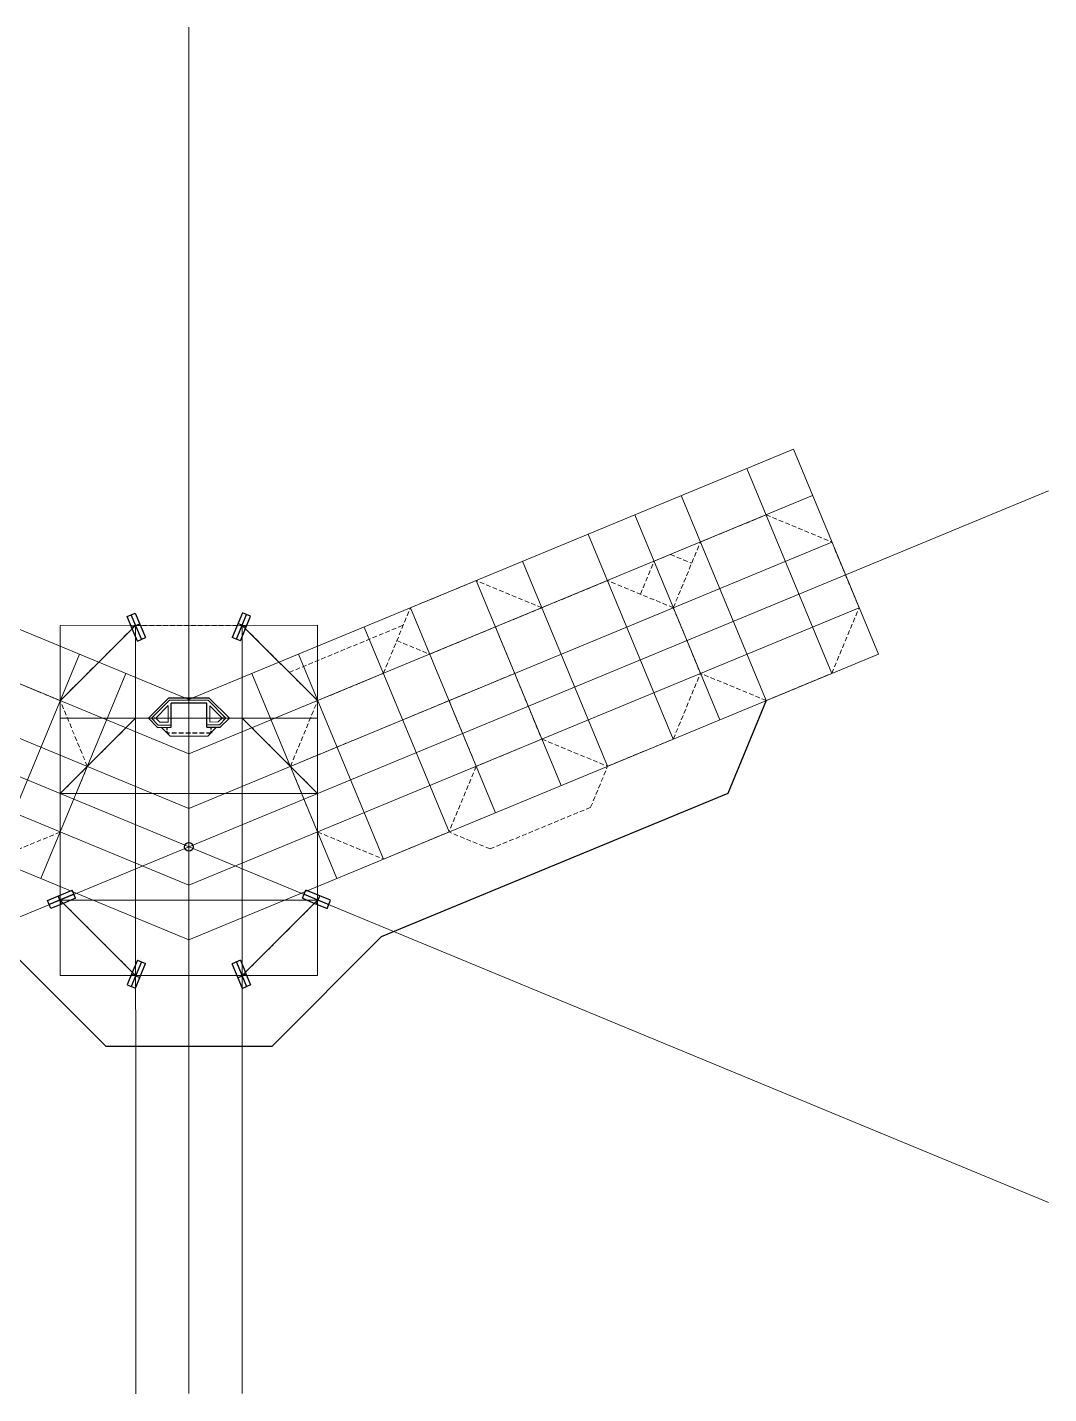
# Model space of a CAD drawing. Header units: inches. Extents: x 2775 to 35778, y 1675 to 10350.
# Drawn here: x 15905 to 17284, y 3978 to 5824 of the extents above; entities that cross this region are included whole.
import ezdxf

# ---------------------------------------------------------------- set-up
doc = ezdxf.new("R2010")
doc.units = ezdxf.units.IN
doc.header["$LTSCALE"] = 0.5
doc.header["$MEASUREMENT"] = 0
doc.linetypes.add('CENTER', pattern=[2, 1.25, -0.25, 0.25, -0.25])
doc.linetypes.add('HIDDEN', pattern=[0.375, 0.25, -0.125])
for name, color, linetype, lineweight in [('BALCONY', 3, 'CONTINUOUS', 30), ('GRID', 1, 'CENTER', 20), ('LAYOUT', 6, 'CONTINUOUS', 9), ('WALLS', 4, 'HIDDEN', 9)]:
    doc.layers.add(name, color=color, linetype=linetype, lineweight=lineweight)
doc.layers.add('LLMASONRY', color=12, linetype='CONTINUOUS')
doc.layers.add('LLWALLS', color=5, linetype='CONTINUOUS')

msp = doc.modelspace()

# ---------------------------------------------------------------- linework, layer by layer
at = {"layer": 'BALCONY', "color": 3, "ltscale": 50}
for p, q in [((16059.1381, 4997.4358), (16045.3146, 5030.6826)), ((16187.2751, 4997.6941), (16200.9644, 5030.9964)), ((16045.7916, 5014.0281), (16056.818, 5018.5975)), ((16200.5545, 5014.3401), (16189.5098, 5018.865)), ((16902.908, 4914.6976), (16850.9737, 4789.2591)), ((15967.8835, 4653.0378), (15934.6297, 4639.2313)), ((16278.8097, 4653.0187), (16312.1189, 4639.3463)), ((15951.2844, 4639.6998), (15946.7206, 4650.7285)), ((16295.4624, 4639.7477), (16299.9817, 4650.7947)), ((15863.4034, 4595.2734), (16011.4969, 4447.2281)), ((16235.026, 4447.2645), (16383.0716, 4595.3583)), ((16059.209, 4561.6956), (16045.3964, 4528.4443)), ((16187.3461, 4561.479), (16201.0463, 4528.1812)), ((16045.868, 4545.0989), (16056.8958, 4540.5332)), ((16200.631, 4544.8374), (16189.5878, 4540.3089)), ((16235.026, 4447.2645), (16011.4969, 4447.2281))]:
    msp.add_line(p, q, dxfattribs=at)
at = {"layer": 'BALCONY', "color": 3, "ltscale": 150}
msp.add_line((16850.9737, 4789.2591), (16383.0716, 4595.3583), dxfattribs=at)
at = {"layer": 'GRID', "color": 6, "linetype": 'Continuous', "lineweight": 30, "ltscale": 50}
msp.add_circle((16123.1845, 4717.0566), 6.0001, dxfattribs=at)
at = {"layer": 'LAYOUT', "color": 1, "ltscale": 150}
for p, q in [((16123.3377, 3978.2752), (16123.0371, 5824.2973)), ((17284.3547, 4236.3324), (14187.7022, 5518.4168)), ((17284.3542, 5198.25), (14771.0221, 4156.7136))]:
    msp.add_line(p, q, dxfattribs=at)
at = {"layer": 'LAYOUT', "ltscale": 150}
for p, q in [((16123.185, 4916.0565), (14806.7778, 5461.079)), ((16123.2378, 4591.5987), (14143.359, 5411.3134)), ((16123.197, 4842.5405), (14780.7859, 5398.3291)), ((16123.2089, 4769.0244), (14754.7941, 5335.5792)), ((16123.2259, 4665.1147), (14718.0565, 5246.8867)), ((16939.598, 5254.3819), (16123.185, 4916.0566)), ((16965.6001, 5191.6362), (16123.197, 4842.5405)), ((16991.6021, 5128.8906), (16123.2089, 4769.0244)), ((17028.3542, 5040.2041), (16123.2259, 4665.1147)), ((17054.3563, 4977.4585), (16123.2378, 4591.5987))]:
    msp.add_line(p, q, dxfattribs=at)
at = {"layer": 'LAYOUT', "linetype": 'Continuous', "ltscale": 50}
msp.add_line((16939.598, 5254.3819), (17054.3563, 4977.4585), dxfattribs=at)
at = {"layer": 'LAYOUT', "ltscale": 50}
for p, q in [((16876.8361, 5228.3731), (16991.5945, 4951.4497)), ((16788.1497, 5191.621), (16902.908, 4914.6976)), ((16725.3879, 5165.6122), (16840.1462, 4888.6888)), ((16662.626, 5139.6034), (16777.3844, 4862.68)), ((16573.9396, 5102.8514), (16688.6979, 4825.9279)), ((16511.1778, 5076.8426), (16625.9361, 4799.9192)), ((16422.4913, 5040.0905), (16537.2497, 4763.1671)), ((16359.7295, 5014.0817), (16474.4879, 4737.1583)), ((15860.6388, 4700.3206), (15975.307, 4977.2814)), ((16271.0431, 4977.3296), (16385.8014, 4700.4062)), ((15923.4091, 4674.3323), (16038.0772, 4951.2931)), ((16208.2812, 4951.3208), (16323.0396, 4674.3974))]:
    msp.add_line(p, q, dxfattribs=at)
at = {"layer": 'LAYOUT', "color": 2, "ltscale": 50}
for p, q in [((15949.3858, 4543.218), (15949.3088, 5015.8777)), ((16051.1687, 5016.3073), (15949.3253, 4914.5273)), ((15949.3454, 5016.2907), (16296.9921, 5016.3473)), ((16297.0452, 4914.584), (16195.1687, 5016.3308)), ((16297.0284, 5016.3473), (16297.1054, 4543.2746)), ((16051.1891, 4890.8811), (15949.3457, 4789.0564)), ((15949.3659, 4890.8079), (16297.0125, 4890.9778)), ((16297.0654, 4789.113), (16195.189, 4890.9045)), ((15949.3457, 4789.0564), (16297.0654, 4789.113)), ((15949.3692, 4645.0261), (16297.0888, 4645.0828)), ((15949.3692, 4645.0261), (16051.2458, 4543.2346)), ((16195.2457, 4543.2579), (16297.0888, 4645.0828)), ((16297.1054, 4543.2746), (15949.3858, 4543.218))]:
    msp.add_line(p, q, dxfattribs=at)
at = {"layer": 'LAYOUT', "color": 2, "ltscale": 150}
for p, q in [((16051.3377, 3978.2635), (16051.1687, 5016.3073)), ((16195.3377, 3978.2869), (16195.1687, 5016.3308))]:
    msp.add_line(p, q, dxfattribs=at)
at = {"layer": 'LLMASONRY', "color": 7, "linetype": 'Continuous', "lineweight": 30, "ltscale": 1.5}
for p, q in [((16046.7209, 5011.812), (16039.7712, 5028.3857)), ((16039.7713, 5028.3854), (16050.8579, 5032.9798)), ((16050.8579, 5032.9798), (16064.6422, 4999.7167)), ((16195.4119, 5033.2712), (16181.7617, 4999.9528)), ((16206.5169, 5028.7216), (16195.4119, 5033.2712)), ((16199.6342, 5012.1202), (16206.517, 5028.7218)), ((16053.6338, 4995.1551), (16046.6599, 5011.7864)), ((16192.7885, 4995.4356), (16199.6952, 5012.0949)), ((16053.6339, 4995.1548), (16064.6422, 4999.7167)), ((16192.7884, 4995.4353), (16181.7617, 4999.9528)), ((16068.547, 4890.8656), (16080.8881, 4878.5325)), ((15932.3353, 4644.7757), (15965.6053, 4658.5432)), ((15970.1617, 4647.5325), (15965.6053, 4658.5432)), ((16276.5538, 4647.5043), (16281.0657, 4658.5332)), ((16314.3909, 4644.8999), (16281.0657, 4658.5332)), ((15936.924, 4633.6868), (15932.3353, 4644.7757)), ((15953.501, 4640.628), (15936.9238, 4633.6867)), ((15970.1614, 4647.5324), (15953.5265, 4640.567)), ((16276.554, 4647.5042), (16293.2168, 4640.6058)), ((16293.2421, 4640.6669), (16309.8472, 4633.7925)), ((16309.8469, 4633.7926), (16314.3909, 4644.8999)), ((16053.704, 4563.9745), (16046.7356, 4547.3409)), ((16053.7041, 4563.9748), (16064.714, 4559.4164)), ((16192.8587, 4563.7396), (16181.8335, 4559.2185)), ((16192.8588, 4563.7393), (16199.771, 4547.0823)), ((16046.7965, 4547.3154), (16039.8523, 4530.7394)), ((16050.9405, 4526.1489), (16064.714, 4559.4164)), ((16195.4945, 4525.9046), (16181.8335, 4559.2185)), ((16199.7099, 4547.0569), (16206.5982, 4530.4576)), ((16039.8524, 4530.7397), (16050.9405, 4526.1489)), ((16206.5981, 4530.4578), (16195.4945, 4525.9046))]:
    msp.add_line(p, q, dxfattribs=at)
at = {"layer": 'LLMASONRY', "color": 7, "linetype": 'Continuous', "lineweight": 30}
for p, q in [((16095.7333, 4918.0696), (16068.547, 4890.8656)), ((16150.636, 4918.0875), (16095.7333, 4918.0696)), ((16147.3809, 4911.0864), (16099.3809, 4911.0708)), ((16177.84, 4890.9012), (16150.636, 4918.0875)), ((16177.84, 4890.9012), (16165.6241, 4878.6786))]:
    msp.add_line(p, q, dxfattribs=at)
at = {"layer": 'LLMASONRY', "color": 7, "linetype": 'Continuous', "lineweight": 20}
for p, q in [((16096.9769, 4915.07), (16072.7896, 4890.867)), ((16149.3945, 4915.087), (16096.9769, 4915.07)), ((16173.0806, 4890.9167), (16149.3944, 4915.0871)), ((16095.3789, 4907.8122), (16078.4465, 4890.8688)), ((16167.9238, 4890.9147), (16151.3787, 4907.4491)), ((16072.7896, 4890.867), (16081.6679, 4881.4589)), ((16083.7785, 4885.5402), (16078.4465, 4890.8688)), ((16167.9403, 4890.8982), (16162.795, 4885.7501)), ((16173.0706, 4890.9269), (16164.4569, 4881.7545))]:
    msp.add_line(p, q, dxfattribs=at)
at = {"layer": 'LLMASONRY', "color": 7, "linetype": 'Continuous', "lineweight": 30, "ltscale": 5}
for p, q in [((16099.3607, 4878.5816), (16099.3809, 4911.0708)), ((16147.3608, 4878.6993), (16147.3809, 4911.0864))]:
    msp.add_line(p, q, dxfattribs=at)
at = {"layer": 'LLMASONRY', "color": 7, "linetype": 'Continuous', "lineweight": 20, "ltscale": 5}
for p, q in [((16095.3651, 4885.571), (16095.3789, 4907.8122)), ((16151.3652, 4885.7198), (16151.3787, 4907.4491))]:
    msp.add_line(p, q, dxfattribs=at)
at = {"layer": 'LLMASONRY', "color": 7, "linetype": 'Continuous', "lineweight": 30, "ltscale": 7.5}
for p, q in [((16080.8881, 4878.5325), (16099.3607, 4878.5816)), ((16147.3608, 4878.7091), (16165.7033, 4878.7578))]:
    msp.add_line(p, q, dxfattribs=at)
at = {"layer": 'LLMASONRY', "color": 7, "linetype": 'Continuous', "lineweight": 20, "ltscale": 7.5}
for p, q in [((16081.6679, 4881.4589), (16099.3626, 4881.5816)), ((16083.7785, 4885.5402), (16095.3651, 4885.571)), ((16147.3626, 4881.7091), (16164.4569, 4881.7545)), ((16151.3652, 4885.7198), (16162.795, 4885.7501))]:
    msp.add_line(p, q, dxfattribs=at)
at = {"layer": 'LLMASONRY', "color": 7, "linetype": 'Continuous', "lineweight": 20, "ltscale": 50}
for p, q in [((16097.7513, 4866.6534), (16085.8512, 4878.5457)), ((16160.5158, 4878.6156), (16148.5779, 4866.6699)), ((16148.5779, 4866.6699), (16097.956, 4866.6535))]:
    msp.add_line(p, q, dxfattribs=at)
at = {"layer": 'LLMASONRY', "color": 7, "linetype": 'HIDDEN', "lineweight": 30, "ltscale": 25}
for p, q in [((16093.9578, 4870.6571), (16093.9657, 4878.5776)), ((16153.2932, 4870.7047), (16153.2504, 4878.711))]:
    msp.add_line(p, q, dxfattribs=at)
at = {"layer": 'LLMASONRY', "color": 7, "linetype": 'HIDDEN', "lineweight": 30, "ltscale": 50}
msp.add_line((16153.2932, 4870.7047), (16093.9578, 4870.6571), dxfattribs=at)
at = {"layer": 'LLWALLS', "linetype": 'Continuous', "ltscale": 0.75, "const_width": 0.5}
for points in [[(16073.8684, 4890.8682, 1), (16077.3684, 4890.8682, 1)], [(16172.5211, 4890.9158, -1), (16169.0211, 4890.9169, -1)]]:
    msp.add_lwpolyline(points, format="xyb", close=True, dxfattribs=at)
at = {"layer": 'WALLS', "color": 5, "ltscale": 50}
for p, q in [((16814.1518, 5128.8754), (16902.8382, 5165.6274)), ((16902.8382, 5165.6274), (16991.6021, 5128.8906)), ((16777.3921, 5040.1209), (16814.1518, 5128.8754)), ((16991.6021, 5128.8906), (17028.3542, 5040.2041)), ((16733.0101, 5058.4893), (16751.39, 5102.8666)), ((16751.39, 5102.8666), (16773.5616, 5112.0546)), ((16773.5616, 5112.0546), (16802.2618, 5100.1677)), ((16991.5945, 4951.4497), (17028.3542, 5040.2041)), ((16902.908, 4914.6976), (16814.1441, 4951.4345)), ((16902.908, 4914.6976), (16991.5945, 4951.4497))]:
    msp.add_line(p, q, dxfattribs=at)
at = {"layer": 'WALLS', "ltscale": 50}
for p, q in [((16422.4913, 5040.0905), (16511.1778, 5076.8426)), ((16599.9417, 5040.1057), (16511.1778, 5076.8426)), ((16599.9417, 5040.1057), (16688.6281, 5076.8578)), ((16777.3921, 5040.1209), (16688.6281, 5076.8578)), ((16385.7316, 4951.336), (16422.4913, 5040.0905)), ((16448.5112, 4977.3019), (16599.9417, 5040.1057)), ((16777.3921, 5040.1209), (16814.1441, 4951.4345)), ((16258.745, 4952.8355), (16412.7926, 5016.6735)), ((16537.1799, 5014.0969), (16563.182, 4951.3513)), ((16404.0989, 4995.6829), (16448.5112, 4977.3019)), ((15949.3253, 4914.5273), (15860.6269, 4951.2504)), ((16297.0452, 4914.584), (16385.7316, 4951.336)), ((16474.4955, 4914.5992), (16563.182, 4951.3513)), ((16563.182, 4951.3513), (16599.8319, 4862.6225)), ((16777.3844, 4862.68), (16814.1441, 4951.4345)), ((15986.114, 4825.7848), (15949.3253, 4914.5273)), ((16260.2854, 4825.8295), (16474.4955, 4914.5992)), ((16260.2854, 4825.8295), (16297.0452, 4914.584)), ((16474.4955, 4914.5992), (16511.2476, 4825.9127)), ((16599.8319, 4862.6225), (16511.2476, 4825.9127)), ((16599.934, 4862.6648), (16688.6979, 4825.9279)), ((16688.6979, 4825.9279), (16777.3844, 4862.68)), ((15986.1139, 4825.7848), (15967.7524, 4781.4356)), ((16297.0376, 4737.1429), (16260.2854, 4825.8295)), ((16511.2476, 4825.9127), (16474.4879, 4737.1583)), ((16665.7531, 4770.4885), (16688.6979, 4825.9279)), ((16529.9214, 4714.1992), (16665.7531, 4770.4885)), ((15949.3908, 4737.0864), (15860.6388, 4700.3206)), ((16297.0376, 4737.1431), (16385.8014, 4700.4062)), ((16385.8014, 4700.4062), (16474.4879, 4737.1583)), ((16529.9214, 4714.1992), (16474.4879, 4737.1583))]:
    msp.add_line(p, q, dxfattribs=at)
at = {"layer": 'WALLS', "color": 4, "ltscale": 50}
for p, q in [((15949.3253, 4914.5273), (16051.1687, 5016.3073)), ((16051.1687, 5016.3073), (16195.1687, 5016.3308)), ((16297.045, 4914.5845), (16195.1687, 5016.3308)), ((15949.3457, 4789.0564), (16051.1656, 4890.8577)), ((16051.1656, 4890.8577), (16195.1891, 4890.9281)), ((16195.1891, 4890.9044), (16297.0654, 4789.113)), ((15949.3457, 4789.0564), (15949.3692, 4645.0261)), ((16297.0888, 4645.0828), (16297.0654, 4789.113)), ((15949.3692, 4645.0261), (16051.2457, 4543.2346)), ((16195.2457, 4543.258), (16297.0888, 4645.0828)), ((16051.2457, 4543.2346), (16195.2459, 4543.258))]:
    msp.add_line(p, q, dxfattribs=at)

doc.saveas('drawing.dxf')
